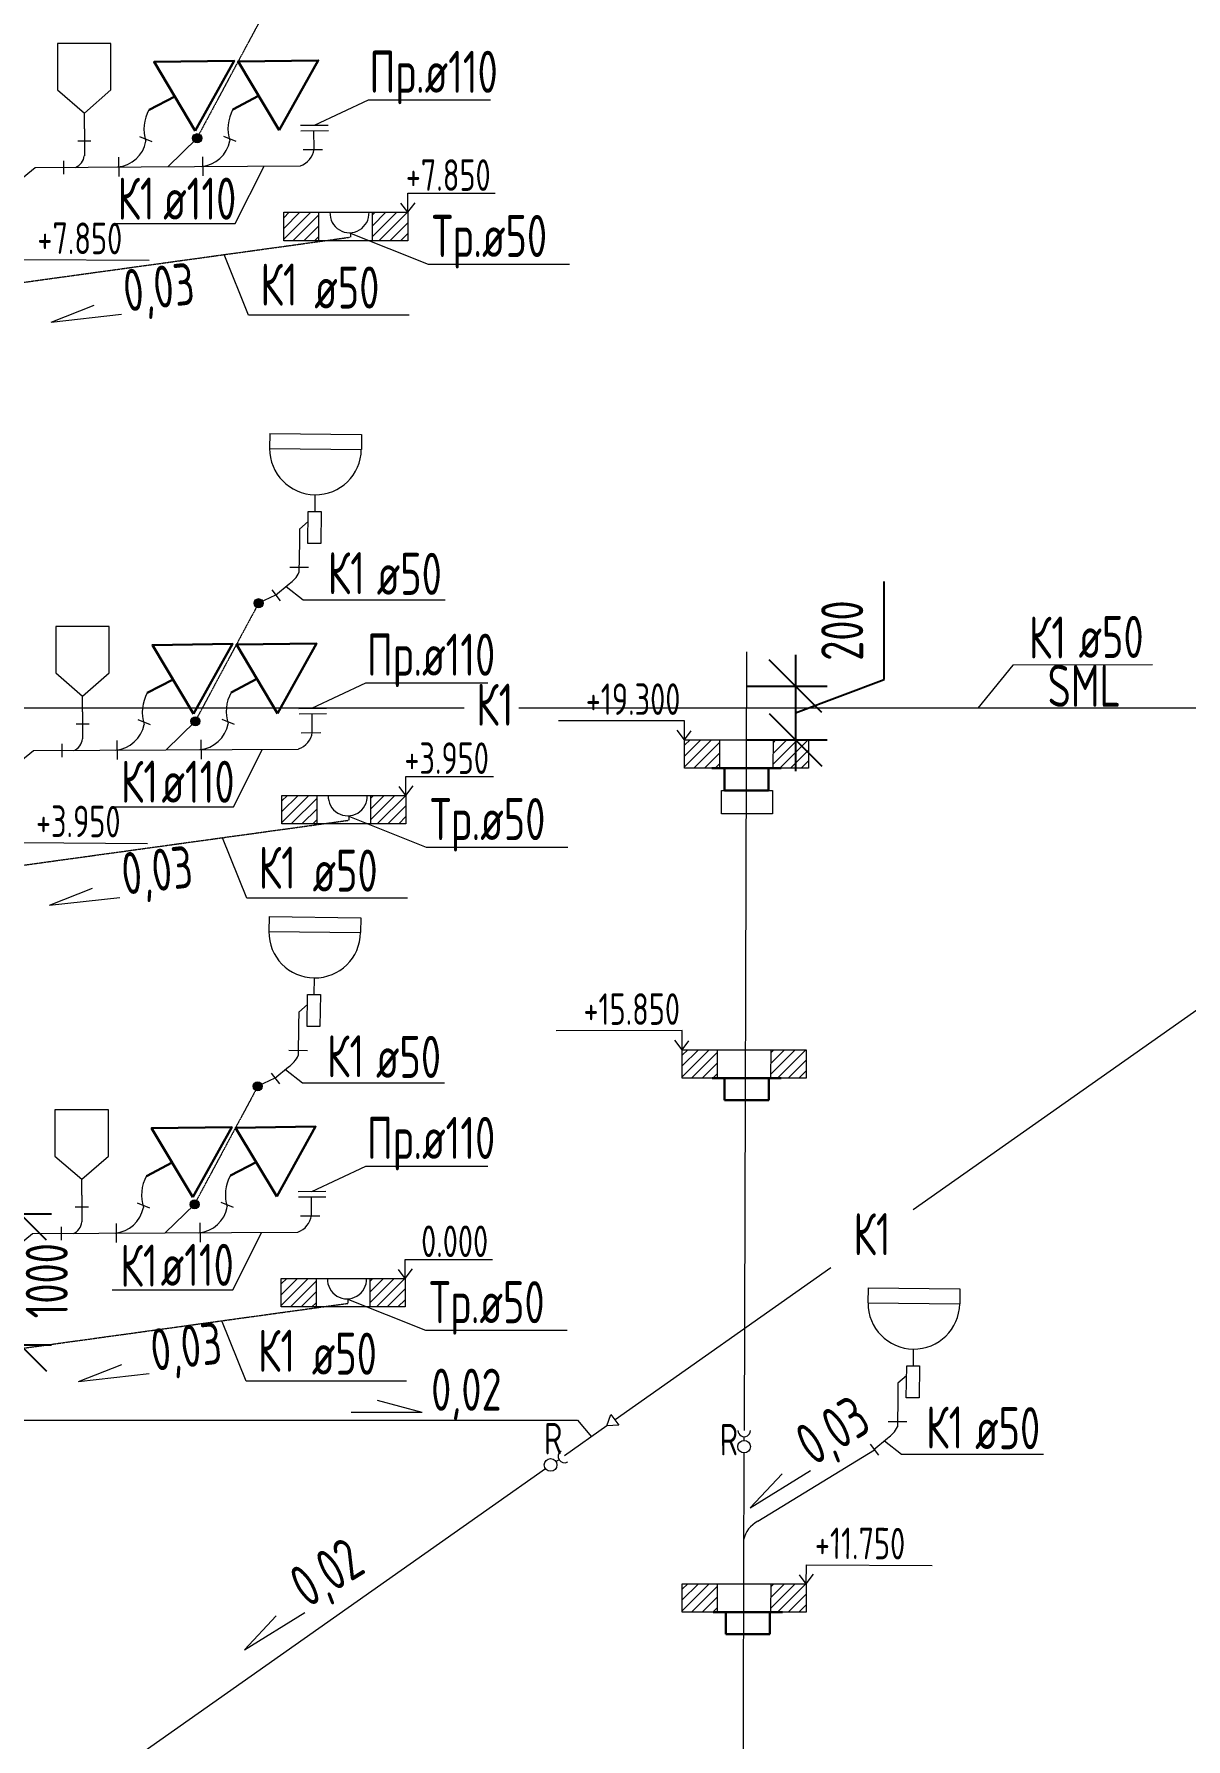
# Model space of a CAD drawing. Header units: millimetres. Extents: x -8689834 to 9419935, y -284943 to 166066.
# Drawn here: x -28809 to -23330, y -111983 to -103875 of the extents above; entities that cross this region are included whole.
import ezdxf

# ---------------------------------------------------------------- set-up
doc = ezdxf.new("R2010")
doc.units = ezdxf.units.MM
doc.header["$MEASUREMENT"] = 0
doc.linetypes.add('01_base$0$DASHED2', pattern=[0.375, 0.25, -0.125])
doc.layers.get('0').update_dxf_attribs({"color": 250, "lineweight": 9})
for name, color, linetype, lineweight in [('_ВК-Text К1', 7, 'Continuous', 30), ('_ВК-К1', 14, 'Continuous', 40), ('_ВК-К3', 30, 'Continuous', 40), ('_ВК-переход на SML', 3, 'Continuous', 30), ('_ВК-противопожарные муфты', 1, 'Continuous', 30), ('_Санпр', 7, 'Continuous', 30), ('_Сантехника', 7, 'Continuous', 30), ('ВК_канализация', 32, 'Continuous', 30), ('тх разм', 250, 'Continuous', 9)]:
    doc.layers.add(name, color=color, linetype=linetype, lineweight=lineweight)
doc.layers.add('PDF __Сантехника', color=7, linetype='Continuous')
doc.styles.add('ISOCPEUR', font='isocpeur.ttf', dxfattribs={"width": 0.7})
doc.styles.add('ГОСТ 2.304', font='isocpeur.ttf', dxfattribs={"width": 0.7})
doc.dimstyles.new('СПДС', dxfattribs={"dimscale": 100, "dimtxt": 2.5, "dimasz": 2.5, "dimexe": 1.5, "dimexo": 0, "dimgap": 1, "dimtad": 1, "dimdec": 0, "dimrnd": 1, "dimtxsty": 'ГОСТ 2.304', "dimblk": 'OBLIQUE', "dimcen": 2.5, "dimdle": 1.5, "dimadec": 0, "dimazin": 2, "dimtfac": 0.75, "dimtdec": 0, "dimtmove": 1, "dimatfit": 3, "dimfxl": 1, "dimtolj": 1, "dimarcsym": 1})

# ---------------------------------------------------------------- blocks, each defined once
blk = doc.blocks.new('_Oblique')
at = {"color": 0, "linetype": 'ByBlock', "lineweight": -2}
blk.add_line((-0.5, -0.5), (0.5, 0.5), dxfattribs=at)
blk = doc.blocks.new('*D2198')
at = {"layer": 'тх разм', "color": 0, "lineweight": -2, "ltscale": 100, "transparency": 16777216}
for p, q in [((-28875.3, -109336.6), (-28875.3, -110258.5)), ((-29168.4, -109486.6), (-28725.3, -109486.6)), ((-29170.2, -110108.5), (-28725.3, -110108.5))]:
    blk.add_line(p, q, dxfattribs=at)
at = {"layer": 'тх разм', "color": 0, "lineweight": -2, "ltscale": 100, "transparency": 16777216, "xscale": 250, "yscale": 250, "zscale": 250}
for p, rotation in [((-28875.3, -109486.6), 90), ((-28875.3, -110108.5), 270)]:
    blk.add_blockref('_Oblique', p, dxfattribs=dict(at, rotation=rotation))
at = {"layer": 'тх разм', "color": 0, "lineweight": 13, "ltscale": 100, "transparency": 16777216, "insert": (-28748.6, -109804.1), "char_height": 250, "attachment_point": 5, "rotation": 90, "style": 'ГОСТ 2.304'}
blk.add_mtext('\\A1;{\\H0.8x;1000}', dxfattribs=at)
blk = doc.blocks.new('Унитаз')
at = {"layer": '_Сантехника', "lineweight": 30}
blk.add_line((-161311, 33424), (-161137, 33336), dxfattribs=at)
blk.add_lwpolyline([(-161446, 33191), (-161714, 33657), (-161176, 33657)], close=True, dxfattribs=at)
blk = doc.blocks.new('Протв_муфта')
at = {"layer": '_ВК-противопожарные муфты', "ltscale": 200, "transparency": 33554687}
for p, q in [((-205635, 240869), (-206106, 240869)), ((-206021, 240719), (-206021, 240869)), ((-205721, 240869), (-205721, 240719)), ((-205721, 240719), (-206021, 240719))]:
    blk.add_line(p, q, dxfattribs=at)
blk = doc.blocks.new('*D2203')
at = {"layer": 'тх разм', "color": 0, "lineweight": -2, "ltscale": 100, "transparency": 16777216}
for p, q in [((-24764.8, -106945), (-24764.8, -106479)), ((-25186.9, -106826.6), (-25186.9, -107381.2)), ((-25418.9, -106976.6), (-25036.9, -106976.6)), ((-25186.9, -107103.9), (-24764.8, -106945)), ((-25419.9, -107231.2), (-25036.9, -107231.2))]:
    blk.add_line(p, q, dxfattribs=at)
at = {"layer": 'тх разм', "color": 0, "lineweight": -2, "ltscale": 100, "transparency": 16777216, "xscale": 250, "yscale": 250, "zscale": 250}
for p, rotation in [((-25186.9, -106976.6), 90), ((-25186.9, -107231.2), 270)]:
    blk.add_blockref('_Oblique', p, dxfattribs=dict(at, rotation=rotation))
at = {"layer": 'тх разм', "color": 0, "lineweight": 13, "ltscale": 100, "transparency": 16777216, "insert": (-24964.8, -106712), "char_height": 250, "attachment_point": 5, "rotation": 90, "style": 'ГОСТ 2.304'}
blk.add_mtext('\\A1;{\\H0.8x;200}', dxfattribs=at)

msp = doc.modelspace()

# ---------------------------------------------------------------- hatches: boundary and pattern name
at = {"ltscale": 500, "transparency": 33554636}
h = msp.add_hatch(color=7, dxfattribs=at)
h.dxf.hatch_style = 1
h.paths.add_polyline_path([(-28054.3, -104365.8, 1), (-28012, -104374.8, 1)])
h = msp.add_hatch(color=7, dxfattribs=at)
h.dxf.hatch_style = 1
h.paths.add_polyline_path([(-27762.3, -106577.3, 1), (-27719.9, -106586.3, 1)])
h = msp.add_hatch(color=7, dxfattribs=at)
h.dxf.hatch_style = 1
h.paths.add_polyline_path([(-28062.5, -107139, 1), (-28020.2, -107147.9, 1)])
h = msp.add_hatch(color=7, dxfattribs=at)
h.dxf.hatch_style = 1
h.paths.add_polyline_path([(-27766, -108874.9, 1), (-27723.7, -108883.8, 1)])
h = msp.add_hatch(color=7, dxfattribs=at)
h.dxf.hatch_style = 1
h.paths.add_polyline_path([(-28066.2, -109436.5, 1), (-28023.9, -109445.4, 1)])
at = {"layer": '_ВК-К3', "lineweight": 13}
h = msp.add_hatch(dxfattribs=at)
h.set_pattern_fill('ANSI31', scale=11.388071, angle=180)
h.set_pattern_definition([(225, (-81200.24, -125090.547), (25.566948, -25.566948), [])])
h.paths.add_polyline_path([(-27621.4, -104858.2), (-27454.7, -104858.2), (-27454.7, -104722.6), (-27621.4, -104722.6)])
h.paths.add_polyline_path([(-27198.8, -104858.2), (-27031.5, -104858.2), (-27031.5, -104722.6), (-27198.8, -104722.6)])
h = msp.add_hatch(dxfattribs=at)
h.set_pattern_fill('ANSI31', scale=11.388071, angle=180)
h.set_pattern_definition([(225, (-79293.685, -127599.14), (25.566948, -25.566948), [])])
h.paths.add_polyline_path([(-25714.9, -107366.8), (-25548.2, -107366.8), (-25548.2, -107231.2), (-25714.9, -107231.2)])
h.paths.add_polyline_path([(-25292.3, -107366.8), (-25124.9, -107366.8), (-25124.9, -107231.2), (-25292.3, -107231.2)])
h = msp.add_hatch(dxfattribs=at)
h.set_pattern_fill('ANSI31', scale=11.388071, angle=180)
h.set_pattern_definition([(225, (-81208.45, -127863.673), (25.566948, -25.566948), [])])
h.paths.add_polyline_path([(-27629.6, -107631.3), (-27462.9, -107631.3), (-27462.9, -107495.7), (-27629.6, -107495.7)])
h.paths.add_polyline_path([(-27207.1, -107631.3), (-27039.7, -107631.3), (-27039.7, -107495.7), (-27207.1, -107495.7)])
h = msp.add_hatch(dxfattribs=at)
h.set_pattern_fill('ANSI31', scale=11.388071, angle=180)
h.set_pattern_definition([(225, (-79304.613, -129073.143), (25.566948, -25.566948), [])])
h.paths.add_polyline_path([(-25725.8, -108840.8), (-25559.1, -108840.8), (-25559.1, -108705.2), (-25725.8, -108705.2)])
h.paths.add_polyline_path([(-25303.2, -108840.8), (-25135.9, -108840.8), (-25135.9, -108705.2), (-25303.2, -108705.2)])
h = msp.add_hatch(dxfattribs=at)
h.set_pattern_fill('ANSI31', scale=11.388071, angle=180)
h.set_pattern_definition([(225, (-81212.21, -130161.203), (25.566948, -25.566948), [])])
h.paths.add_polyline_path([(-27633.4, -109928.8), (-27466.7, -109928.8), (-27466.7, -109793.3), (-27633.4, -109793.3)])
h.paths.add_polyline_path([(-27210.8, -109928.8), (-27043.5, -109928.8), (-27043.5, -109793.3), (-27210.8, -109793.3)])
h = msp.add_hatch(dxfattribs=at)
h.set_pattern_fill('ANSI31', scale=11.388071, angle=180)
h.set_pattern_definition([(225, (-79304.613, -131612.897), (25.566948, -25.566948), [])])
h.paths.add_polyline_path([(-25725.8, -111380.5), (-25559.1, -111380.5), (-25559.1, -111245), (-25725.8, -111245)])
h.paths.add_polyline_path([(-25303.2, -111380.5), (-25135.9, -111380.5), (-25135.9, -111245), (-25303.2, -111245)])

# ---------------------------------------------------------------- linework, layer by layer
at = {"color": 18, "linetype": '01_base$0$DASHED2', "true_color": 0x000000}
for points in [[(-27732.9, -103808.7), (-28026.1, -104354.5)], [(-27741.1, -106581.8), (-28034.3, -107127.7)], [(-27744.9, -108879.4), (-28038.1, -109425.2)]]:
    msp.add_lwpolyline(points, dxfattribs=at)
at = {"color": 18, "ltscale": 100, "true_color": 0x000000, "elevation": 0}
for points in [[(-27475.4, -104308.3), (-27218.3, -104188), (-26637.9, -104188)], [(-27487.3, -109378.9), (-27230.2, -109258.7), (-26649.9, -109258.7)]]:
    msp.add_lwpolyline(points, dxfattribs=at)
at = {"color": 244, "ltscale": 500, "true_color": 0x991b1e, "elevation": 0}
for points in [[(-27540.8, -104308.7), (-27409.9, -104307.9)], [(-27539.9, -104334.7), (-27408.9, -104333.9)], [(-27477.1, -104423), (-27477.7, -104334.3)], [(-27529.3, -104424.5), (-27437.2, -104424.3)], [(-27549, -107081.8), (-27418.1, -107081)], [(-27548.1, -107107.8), (-27417.1, -107107)], [(-27485.3, -107196.2), (-27485.9, -107107.4)], [(-27537.6, -107197.6), (-27445.4, -107197.4)], [(-27552.8, -109379.4), (-27421.8, -109378.5)], [(-27551.8, -109405.4), (-27420.9, -109404.5)], [(-27489.1, -109493.7), (-27489.6, -109405)], [(-27541.3, -109495.1), (-27449.2, -109494.9)]]:
    msp.add_lwpolyline(points, dxfattribs=at)
at = {"color": 244, "ltscale": 100, "true_color": 0x991b1e}
for points in [[(-28033.1, -104370.3), (-28173.1, -104505.8)], [(-29088.2, -104741.1), (-28804, -104509.5), (-27542.2, -104502.1)], [(-28041.3, -107143.4), (-28181.3, -107278.9)], [(-29096.4, -107514.2), (-28812.2, -107282.6), (-27550.4, -107275.2)], [(-21590.6, -107330.4), (-24626.4, -109467.4)], [(-28045.1, -109441), (-28185.1, -109576.4)], [(-29100.1, -109811.8), (-28816, -109580.1), (-27554.2, -109572.7)], [(-25018.1, -109743.1), (-26045.2, -110466.3)], [(-26083.9, -110493.6), (-26285.3, -110637)], [(-26375.4, -110698.4), (-34584.4, -116478.3)]]:
    msp.add_lwpolyline(points, dxfattribs=at)
at = {"color": 7, "ltscale": 500, "elevation": 0}
for points in [[(-28426, -104776.5), (-27852.2, -104776.5), (-27713.7, -104503.1)], [(-27024.6, -105211.8), (-27788.7, -105211.8), (-27904.4, -104923.7)], [(-28434.2, -107549.6), (-27860.5, -107549.6), (-27721.9, -107276.2)], [(-27032.8, -107984.9), (-27796.9, -107984.9), (-27912.6, -107696.9)], [(-28438, -109847.1), (-27864.2, -109847.1), (-27725.6, -109573.7)], [(-27036.6, -110282.4), (-27800.7, -110282.4), (-27916.4, -109994.4)]]:
    msp.add_lwpolyline(points, dxfattribs=at)
at = {"color": 7, "ltscale": 500}
for points in [[(-27031.5, -104722.6), (-27031.5, -104632.1), (-26615.5, -104632.2)], [(-27031.5, -104722.6), (-27063.6, -104680)], [(-27031.5, -104722.6), (-26996.8, -104677.5)], [(-28860.3, -105037.8), (-28859.7, -104947.3), (-28260.8, -104951)], [(-25714.9, -107231.2), (-25714.9, -107140.7), (-26313.8, -107140.8)], [(-25714.9, -107231.2), (-25749.6, -107186.1)], [(-25714.9, -107231.2), (-25682.8, -107188.5)], [(-27039.7, -107495.7), (-27039.7, -107405.2), (-26623.7, -107405.3)], [(-27039.7, -107495.7), (-27071.8, -107453.1)], [(-27039.7, -107495.7), (-27005, -107450.7)], [(-28868.5, -107810.9), (-28867.9, -107720.4), (-28269, -107724.1)], [(-25725.8, -108705.2), (-25725.8, -108614.7), (-26324.7, -108614.8)], [(-25725.8, -108705.2), (-25760.5, -108660.1)], [(-25725.8, -108705.2), (-25693.7, -108662.6)], [(-27043.5, -109793.3), (-27075.5, -109750.6)], [(-27043.5, -109793.3), (-27043.5, -109702.8), (-26627.5, -109702.8)], [(-27043.5, -109793.3), (-27008.7, -109748.2)], [(-25135.9, -111245), (-25135.3, -111154.5), (-24536.4, -111158.1)], [(-25135.9, -111245), (-25167.7, -111202.1)], [(-25135.9, -111245), (-25100.9, -111200.1)]]:
    msp.add_lwpolyline(points, dxfattribs=at)
at = {"color": 18, "ltscale": 100, "true_color": 0x000000}
for points in [[(-27308.6, -104819.7), (-26934.8, -104969.2), (-26261.5, -104969.2)], [(-27487.3, -107080.7), (-27230.2, -106960.4), (-26649.9, -106960.4)], [(-27316.8, -107592.9), (-26943.1, -107742.3), (-26269.7, -107742.3)], [(-27320.5, -109890.4), (-26946.8, -110039.9), (-26273.5, -110039.9)]]:
    msp.add_lwpolyline(points, dxfattribs=at)
at = {"color": 244, "linetype": '01_base$0$DASHED2', "true_color": 0x991b1e}
for points in [[(-29089.5, -105087.4), (-27304.7, -104840.9), (-27304.7, -104840.9), (-27304.7, -104840.9)], [(-29097.7, -107860.5), (-27312.9, -107614), (-27312.9, -107614), (-27312.9, -107614)], [(-29101.5, -110158.1), (-27316.6, -109911.6), (-27316.6, -109911.6), (-27316.6, -109911.6)]]:
    msp.add_lwpolyline(points, dxfattribs=at)
at = {"color": 244, "ltscale": 500, "true_color": 0x991b1e}
for points in [[(-27677.7, -106518.8), (-27637.6, -106570.1)], [(-25430.2, -110516.3), (-25418.9, -106813.5)], [(-27681.5, -108816.4), (-27641.4, -108867.6)], [(-24831.3, -110582), (-24791.3, -110633.3)], [(-25452.1, -118289.8), (-25430.5, -110623.1)], [(-25366.6, -110948.3), (-24811.3, -110607.6)]]:
    msp.add_lwpolyline(points, dxfattribs=at)
at = {"color": 18, "ltscale": 500, "true_color": 0x000000, "elevation": 0}
for points in [[(-26853.5, -106567.1), (-27528.7, -106567.1), (-27609.7, -106503.9)], [(-26857.3, -108864.6), (-27532.5, -108864.6), (-27613.5, -108801.4)], [(-24007.1, -110630.2), (-24682.4, -110630.2), (-24763.4, -110567.1)]]:
    msp.add_lwpolyline(points, dxfattribs=at)
at = {"color": 244, "ltscale": 100, "true_color": 0x991b1e, "elevation": 0}
for points in [[(-27660.5, -106543.5), (-27741.1, -106581.8)], [(-27664.2, -108841.1), (-27744.9, -108879.4)]]:
    msp.add_lwpolyline(points, dxfattribs=at)
at = {"color": 7, "ltscale": 500}
for centre in [(-28033.1, -104370.3), (-27741.1, -106581.8), (-28041.3, -107143.4), (-27744.9, -108879.4), (-28045.1, -109441)]:
    msp.add_circle(centre, 21.6, dxfattribs=at)
at = {"layer": '_ВК-Text К1', "color": 7, "lineweight": 13, "ltscale": 100}
for p, q in [((-28727.7, -105244.9, 0), (-28522.3, -105164, 0)), ((-28727.7, -105244.9, 0), (-28392.3, -105207.6, 0)), ((-28735.9, -108018, 0), (-28530.5, -107937.1, 0)), ((-28735.9, -108018, 0), (-28400.5, -107980.7, 0)), ((-28597.6, -110282.8, 0), (-28392.2, -110201.9, 0)), ((-28597.6, -110282.8, 0), (-28262.2, -110245.5, 0)), ((-26962.6, -110430.8), (-27175.8, -110373.5)), ((-26962.6, -110430.8), (-27300.1, -110431.3)), ((-25402, -110883.9), (-25114.8, -110706.6)), ((-25402, -110883.9), (-25250.9, -110722.9)), ((-27808, -111558.9), (-27520.8, -111381.6)), ((-27808, -111558.9), (-27656.9, -111397.8))]:
    msp.add_line(p, q, dxfattribs=at)
at = {"layer": '_ВК-К1', "lineweight": 13}
for p, q in [((-28569.8, -104326.1), (-28569.8, -104454)), ((-27546.9, -106291.6, 0), (-27548.7, -106435.8, 0)), ((-27660.5, -106543.5, 0), (-27595.1, -106489.2, 0)), ((-28578, -107099.2), (-28578, -107227.1)), ((-27550.7, -108589.1, 0), (-27552.4, -108733.4, 0)), ((-27664.2, -108841.1, 0), (-27598.8, -108786.8, 0)), ((-28581.8, -109396.7), (-28581.8, -109524.7)), ((-24700.6, -110354.8, 0), (-24702.3, -110499, 0)), ((-24814.1, -110606.7, 0), (-24748.7, -110552.4, 0))]:
    msp.add_line(p, q, dxfattribs=at)
at = {"layer": '_ВК-К1', "lineweight": 13, "transparency": 33554687, "flags": 128}
for points in [[(-28538.7, -104384.2), (-28601, -104384.2)], [(-28666.8, -104541.3), (-28666.8, -104477.6)], [(-28404.2, -104552), (-28405.5, -104461)], [(-28005, -104549.7), (-28006.3, -104458.7)], [(-28546.9, -107157.3), (-28609.2, -107157.3)], [(-28675.1, -107314.4), (-28675.1, -107250.7)], [(-28412.4, -107325.1), (-28413.7, -107234.1)], [(-28013.2, -107322.8), (-28014.5, -107231.8)], [(-28550.7, -109454.8), (-28612.9, -109454.8)], [(-28416.2, -109622.6), (-28417.4, -109531.6)], [(-28017, -109620.3), (-28018.2, -109529.3)], [(-28678.8, -109611.9), (-28678.8, -109548.2)]]:
    msp.add_lwpolyline(points, dxfattribs=at)
at = {"layer": '_ВК-К1', "lineweight": 13, "transparency": 33554687, "elevation": 0, "flags": 128}
for points in [[(-28246.7, -104387.9), (-28305.8, -104363.9)], [(-27847.5, -104385.6), (-27906.6, -104361.6)], [(-27592.8, -106409.7), (-27503.9, -106410.8)], [(-28254.9, -107161), (-28314, -107137)], [(-27855.7, -107158.7), (-27914.8, -107134.7)], [(-27596.6, -108707.3), (-27507.7, -108708.3)], [(-28258.7, -109458.5), (-28317.7, -109434.6)], [(-27859.5, -109456.2), (-27918.5, -109432.3)], [(-24746.5, -110472.9), (-24657.6, -110473.9)]]:
    msp.add_lwpolyline(points, dxfattribs=at)
at = {"layer": '_ВК-К1', "lineweight": 13, "ltscale": 100}
for centre, radius, start, end in [((-28095, -104327.2, 0), 191, 151.21508, 197.63963), ((-27695.8, -104324.9, 0), 191, 151.21508, 197.63963), ((-28425.3, -104356.8), 151, 275.21563, 349.22792), ((-28026.1, -104354.5), 151, 275.21563, 349.22792), ((-27577, -104407.1, 0), 101.1, 290.09641, 350.94002), ((-28638.1, -104446.1), 68.7, 292.7847, 353.36193), ((-27664.4, -106382.2, 0), 127.5, 302.90836, 335.11571), ((-28103.2, -107100.3, 0), 191, 151.21508, 197.63963), ((-27704, -107098, 0), 191, 151.21508, 197.63963), ((-28433.5, -107130), 151, 275.21563, 349.22792), ((-28034.3, -107127.7), 151, 275.21563, 349.22792), ((-28646.3, -107219.2), 68.7, 292.7847, 353.36193), ((-27585.2, -107180.2, 0), 101.1, 290.09641, 350.94002), ((-27668.1, -108679.7, 0), 127.5, 302.90836, 335.11571), ((-28106.9, -109397.8, 0), 191, 151.21508, 197.63963), ((-27707.7, -109395.5, 0), 191, 151.21508, 197.63963), ((-28437.3, -109427.5), 151, 275.21563, 349.22792), ((-28038.1, -109425.2), 151, 275.21563, 349.22792), ((-28650.1, -109516.7), 68.7, 292.7847, 353.36193), ((-27588.9, -109477.8, 0), 101.1, 290.09641, 350.94002), ((-24818, -110445.3, 0), 127.5, 302.90836, 335.11571), ((-25306.4, -111063.8), 130.3, 117.53368, 167.71183)]:
    msp.add_arc(centre, radius, start, end, dxfattribs=at)
at = {"layer": '_ВК-К3', "color": 7, "lineweight": 13}
for p, q in [((-27453.7, -104857.7), (-27454.1, -104722.1)), ((-27198.9, -104858.2), (-27198.9, -104722.6)), ((-25547.5, -107366.8), (-25547.5, -107231.2)), ((-25292.7, -107366.3), (-25292.3, -107230.7)), ((-27461.9, -107630.8), (-27462.3, -107495.2)), ((-27207.1, -107631.3), (-27207.1, -107495.7)), ((-25558.4, -108840.8), (-25558.4, -108705.2)), ((-25303.6, -108840.3), (-25303.2, -108704.7)), ((-27465.6, -109928.3), (-27466, -109792.8)), ((-27210.9, -109928.8), (-27210.9, -109793.3)), ((-25558.4, -111380.5), (-25558.4, -111245)), ((-25303.6, -111380), (-25303.2, -111244.5))]:
    msp.add_line(p, q, dxfattribs=at)
for points in [[(-27031.5, -104858.2), (-27621.4, -104858.2), (-27621.4, -104722.6), (-27031.5, -104722.6)], [(-25124.9, -107366.8), (-25714.9, -107366.8), (-25714.9, -107231.2), (-25124.9, -107231.2)], [(-27039.7, -107631.3), (-27629.6, -107631.3), (-27629.6, -107495.7), (-27039.7, -107495.7)], [(-25135.9, -108840.8), (-25725.8, -108840.8), (-25725.8, -108705.2), (-25135.9, -108705.2)], [(-27043.5, -109928.8), (-27633.4, -109928.8), (-27633.4, -109793.3), (-27043.5, -109793.3)], [(-25135.9, -111380.5), (-25725.8, -111380.5), (-25725.8, -111245), (-25135.9, -111245)]]:
    msp.add_lwpolyline(points, close=True, dxfattribs=at)
at = {"layer": '_ВК-переход на SML', "lineweight": 13}
msp.add_lwpolyline([(-25539.6, -107471.8), (-25296, -107471.8), (-25296, -107583.1), (-25539.6, -107583.1)], close=True, dxfattribs=at)
at = {"layer": '_Санпр', "lineweight": 13}
for p, q in [((-27687.5, -105774.9, 0), (-27688.4, -105845.5, 0)), ((-27687.5, -105774.9, 0), (-27251.3, -105780.2, 0)), ((-27251.3, -105780.2, 0), (-27252.1, -105850.7, 0)), ((-27688.4, -105845.5, 0), (-27252.1, -105850.7, 0)), ((-27472.9, -106066.2, 0), (-27473.8, -106145.3, 0)), ((-27504.9, -106192.6, 0), (-27546.2, -106228.9, 0)), ((-27546.2, -106228.9, 0), (-27546.9, -106291.6, 0)), ((-27691.3, -108072.5, 0), (-27692.1, -108143, 0)), ((-27691.3, -108072.5, 0), (-27255.1, -108077.7, 0)), ((-27255.1, -108077.7, 0), (-27255.9, -108148.2, 0)), ((-27692.1, -108143, 0), (-27255.9, -108148.2, 0)), ((-27476.6, -108363.7, 0), (-27477.6, -108442.8, 0)), ((-27550, -108526.4, 0), (-27550.7, -108589.1, 0)), ((-27508.7, -108490.1, 0), (-27550, -108526.4, 0)), ((-24841.2, -109838.1, 0), (-24842, -109908.6, 0)), ((-24841.2, -109838.1, 0), (-24404.9, -109843.3, 0)), ((-24404.9, -109843.3, 0), (-24405.8, -109913.9, 0)), ((-24842, -109908.6, 0), (-24405.8, -109913.9, 0)), ((-24626.5, -110129.4, 0), (-24627.5, -110208.4, 0)), ((-24658.5, -110255.7, 0), (-24699.8, -110292, 0)), ((-24699.8, -110292, 0), (-24700.6, -110354.8, 0))]:
    msp.add_line(p, q, dxfattribs=at)
at = {"layer": '_Санпр', "lineweight": 13, "elevation": 0}
for points in [[(-27504.3, -106144.9), (-27443.3, -106145.7), (-27445.2, -106298.2), (-27506.2, -106297.5)], [(-27508.1, -108442.5), (-27447.1, -108443.2), (-27448.9, -108595.7), (-27509.9, -108595)], [(-24658, -110208.1), (-24597, -110208.8), (-24598.8, -110361.4), (-24659.8, -110360.6)]]:
    msp.add_lwpolyline(points, close=True, dxfattribs=at)
at = {"layer": '_Санпр', "lineweight": 13}
for centre in [(-27470.3, -105848.1, 0), (-27474, -108145.6, 0), (-24623.9, -109911.2, 0)]:
    msp.add_arc(centre, 218.1, 179.31326, 359.31326, dxfattribs=at)
at = {"layer": '_Сантехника', "lineweight": 13, "flags": 128}
for points in [[(-28569.8, -104250.7), (-28443.4, -104140.5), (-28443.4, -103920), (-28697.5, -103920), (-28697.5, -104140.5), (-28569.8, -104250.7)], [(-28569.8, -104326.1), (-28569.8, -104250.7)], [(-28578, -107023.8), (-28451.6, -106913.6), (-28451.6, -106693.1), (-28705.7, -106693.1), (-28705.7, -106913.6), (-28578, -107023.8)], [(-28578, -107099.2), (-28578, -107023.8)], [(-28581.8, -109321.3), (-28455.4, -109211.1), (-28455.4, -108990.7), (-28709.4, -108990.7), (-28709.4, -109211.1), (-28581.8, -109321.3)], [(-28581.8, -109396.7), (-28581.8, -109321.3)]]:
    msp.add_lwpolyline(points, dxfattribs=at)
at = {"layer": '_Сантехника', "lineweight": 13}
for centre in [(-27308.6, -104726.8), (-27316.8, -107499.9), (-27320.5, -109797.4)]:
    msp.add_arc(centre, 93, 177.43263, 2.56737, dxfattribs=at)
at = {"layer": 'PDF __Сантехника', "color": 18, "lineweight": 13, "true_color": 0x000000}
for points in [[(-27304, -104819.6), (-27304, -104840.7)], [(-27312.2, -107592.7), (-27312.2, -107613.9)], [(-27316, -109890.3), (-27316, -109911.4)]]:
    msp.add_lwpolyline(points, dxfattribs=at)
at = {"layer": 'ВК_канализация', "color": 18, "lineweight": 13, "ltscale": 500, "true_color": 0x000000}
for points in [[(-23487.9, -106875), (-24153.6, -106876.8), (-24319.1, -107080.7)], [(-26064.8, -110440), (-26027.1, -110490.5), (-26083.9, -110493.6), (-26064.8, -110440)]]:
    msp.add_lwpolyline(points, dxfattribs=at)
at = {"layer": 'ВК_канализация', "color": 244, "lineweight": 13, "ltscale": 500, "true_color": 0x991b1e}
for points in [[(-26763.6, -107080.7), (-30833.3, -107080.7)], [(-21432, -107080.7), (-26503, -107080.7)], [(-29042.8, -110467.3), (-26224.5, -110467.3), (-26157.9, -110545.7)], [(-25431.1, -110563.1), (-25431, -110546.3)], [(-26326.2, -110664.3), (-26311.9, -110655.5)]]:
    msp.add_lwpolyline(points, dxfattribs=at)
for centre in [(-25431.2, -110593.1), (-26351.8, -110679.9)]:
    msp.add_circle(centre, 30, dxfattribs=at)
for centre, start, end in [((-25430.8, -110516.3), 179.67036, 359.67036), ((-26286.3, -110639.8), 121.51889, 301.51889)]:
    msp.add_arc(centre, 30, start, end, dxfattribs=at)

# ---------------------------------------------------------------- block references
at = {"layer": '_ВК-К1', "lineweight": 13, "xscale": 0.7, "yscale": 0.7, "zscale": 0.7}
for p in [(118689.5, -275975.2), (118690.2, -277449.2), (118696.4, -279988.9)]:
    msp.add_blockref('Протв_муфта', p, dxfattribs=at)
at = {"layer": '_Сантехника', "lineweight": 13, "xscale": -0.7082066135345116, "yscale": 0.7082066135345115, "zscale": 0.7082066135345115, "rotation": 0.7759143565440407}
for p in [(-142050.3, -129387.4, 0), (-141651.1, -129385.1, 0), (-142058.5, -132160.5, 0), (-141659.3, -132158.2, 0), (-142062.3, -134458.1, 0), (-141663.1, -134455.8, 0)]:
    msp.add_blockref('Унитаз', p, dxfattribs=at)

# ---------------------------------------------------------------- texts
at = {"layer": 'ВК_канализация', "color": 18, "ltscale": 100, "true_color": 0x000000, "char_height": 200, "attachment_point": 4, "style": 'ISOCPEUR'}
for s, insert, width in [('\\pxi-1,l1,t1,5;Пр.ø110', (-27214.1, -104081.6), 5891.51), ('К1', (-28412.5, -104657.6, 0), 5891.51), ('\\pxi-1,l1,t1,5;ø110', (-28194.8, -104657.9), 7500), ('\\pxi-1,l1,t1,5;Тр.ø50', (-26916.4, -104862.5), 5891.51), ('К1', (-27732.4, -105066.6, 0), 5891.51), ('\\pxi-1,l1,t1,5;ø50', (-27476, -105080.5, 0), 7500), ('К1', (-27412.2, -106439, 0), 5891.51), ('\\pxi-1,l1,t1,5;ø50', (-27179, -106442.1, 0), 7500), ('К1', (-24077.1, -106745.1), 5891.51), ('\\pxi-1,l1,t1,5;ø50', (-23840.6, -106742.1), 7500), ('\\pxi-1,l1,t1,5;Пр.ø110', (-27226.1, -106853.9, 0), 5891.51), ('SML', (-23987.6, -106974.6), 5891.51), ('К1', (-26706.2, -107064.7), 5891.51), ('К1', (-28396.6, -107430.6, 0), 5891.51), ('\\pxi-1,l1,t1,5;ø110', (-28203, -107431), 7500), ('\\pxi-1,l1,t1,5;Тр.ø50', (-26924.6, -107635.7), 5891.51), ('К1', (-27740.6, -107839.8, 0), 5891.51), ('\\pxi-1,l1,t1,5;ø50', (-27484.2, -107853.6, 0), 7500), ('К1', (-27416, -108736.5, 0), 5891.51), ('\\pxi-1,l1,t1,5;ø50', (-27182.8, -108739.6, 0), 7500), ('\\pxi-1,l1,t1,5;Пр.ø110', (-27226.1, -109152.2), 5891.51), ('К1', (-24911.6, -109582.6), 5891.51), ('К1', (-28398.8, -109732.5, 0), 5891.51), ('\\pxi-1,l1,t1,5;ø110', (-28206.7, -109728.5), 7500), ('\\pxi-1,l1,t1,5;Тр.ø50', (-26928.3, -109933.2), 5891.51), ('К1', (-27744.3, -110137.3, 0), 5891.51), ('\\pxi-1,l1,t1,5;ø50', (-27487.9, -110151.1, 0), 7500), ('0,02', (-26920.1, -110345.5), 5891.51), ('К1', (-24565.9, -110502.1, 0), 5891.51), ('\\pxi-1,l1,t1,5;ø50', (-24332.7, -110505.3, 0), 7500)]:
    msp.add_mtext(s, dxfattribs=dict(at, insert=insert, width=width))
at = {"layer": 'ВК_канализация', "color": 18, "ltscale": 100, "true_color": 0x000000, "style": 'ISOCPEUR'}
for s, insert, char_height, width, attachment_point, rotation in [('\\pxi-1,l1,t1,5;+7.850', (-26637, -104545.8), 150, 7500, 6, 359.95806), ('+7.850', (-28389.5, -104847.7), 150, 7500, 6, 359.61889), ('0,03', (-28381.5, -105120.1, 0), 200, 5891.51, 4, 6.31717), ('\\pxi-1,l1,t1,5;+19.300', (-26184.5, -107038.3), 150, 7500, 4, 0.04194), ('\\pxi-1,l1,t1,5;+3.950', (-26645.2, -107318.9), 150, 7500, 6, 359.95806), ('\\pxi-1,l1,t1,5;+3.950', (-28397.7, -107620.8), 150, 7500, 6, 359.61889), ('0,03', (-28389.7, -107893.2, 0), 200, 5891.51, 4, 6.31717), ('\\pxi-1,l1,t1,5;+15.850', (-26195.4, -108512.3), 150, 7500, 4, 0.04194), ('\\pxi-1,l1,t1,5;0.000', (-26648.9, -109616.5), 150, 7500, 6, 359.95806), ('0,03', (-28251.4, -110158, 0), 200, 5891.51, 4, 6.31717), ('0,03', (-25142.5, -110622.9), 200, 5891.51, 4, 31.65474), ('+11.750', (-24665.1, -111054.9), 150, 7500, 6, 359.61889), ('0,02', (-27548.5, -111297.9), 200, 5891.51, 4, 31.65474)]:
    msp.add_mtext(s, dxfattribs=dict(at, insert=insert, char_height=char_height, width=width, attachment_point=attachment_point, rotation=rotation))
at = {"layer": 'ВК_канализация', "color": 7, "ltscale": 100, "char_height": 150, "width": 7500, "attachment_point": 4, "rotation": 0.04194, "style": 'ISOCPEUR'}
for insert in [(-26382.8, -110555), (-25547, -110559.5)]:
    msp.add_mtext('\\pxi-1,l1,t1,5;R', dxfattribs=dict(at, insert=insert))

# ---------------------------------------------------------------- dimensions: what is measured, and where the dimension line sits
at = {"layer": 'тх разм', "color": 7, "lineweight": 13, "ltscale": 100}
for base, p1, p2, text, picture, middle in [((-25186.9, -107231.2), (-25418.9, -106976.6), (-25419.9, -107231.2), '{\\H0.8x;200}', '*D2203', (-24764.8, -106845)), ((-28875.3, -110108.5), (-29168.4, -109486.6), (-29170.2, -110108.5), '{\\H0.8x;1000}', '*D2198', (-28548.6, -109804.1))]:
    dim = msp.add_linear_dim(base=base, p1=p1, p2=p2, angle=90, text=text, dimstyle='СПДС', dxfattribs=at)
    dim.commit()
    dim.dimension.update_dxf_attribs({"geometry": picture, "text_midpoint": middle, "dimtype": 160})

doc.saveas('drawing.dxf')
